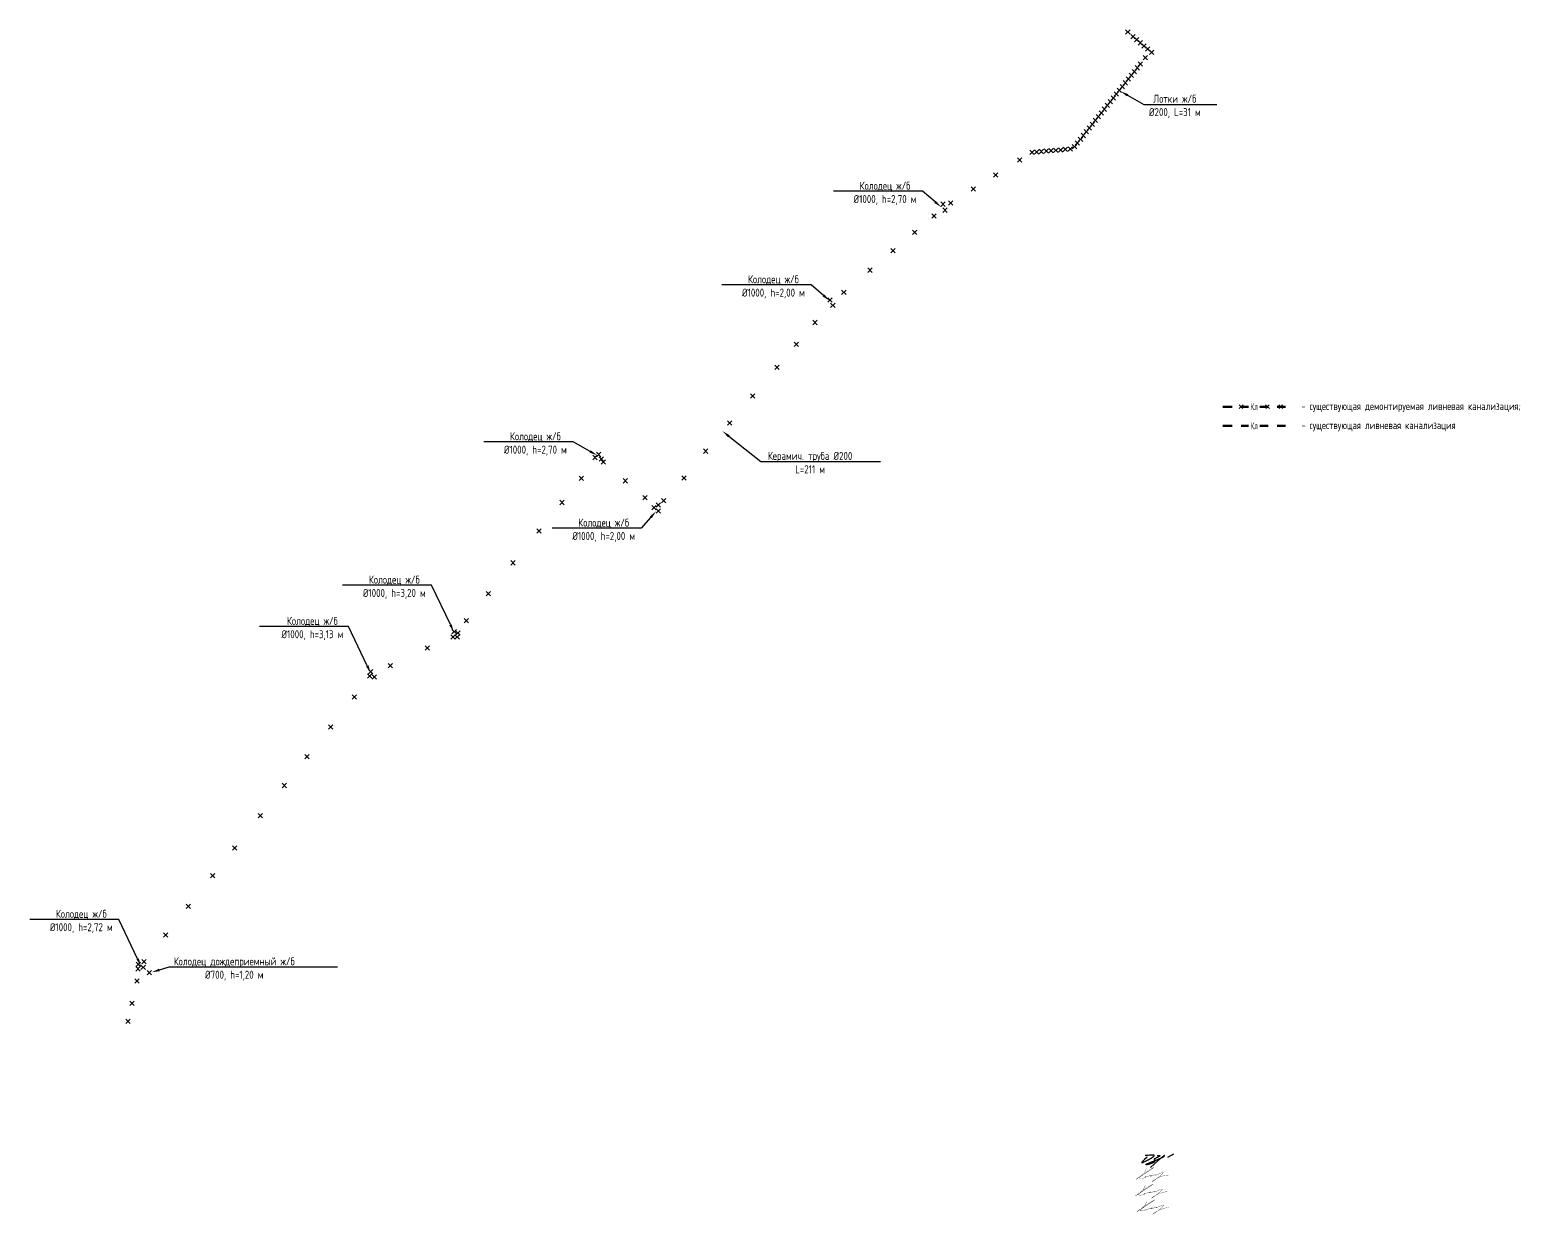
# Model space of a CAD drawing. Header units: millimetres. Extents: x 42571988 to 44740435, y 22138004 to 23263817.
# Drawn here: x 42629889 to 42862688, y 22671020 to 22855985 of the extents above; entities that cross this region are included whole.
import ezdxf
from ezdxf import colors
from ezdxf.entities.mleader import LeaderData, LeaderLine
from ezdxf.math import Vec2, Vec3

# ---------------------------------------------------------------- set-up
doc = ezdxf.new("R2010")
doc.units = ezdxf.units.MM
doc.linetypes.add('Штриховая', pattern=[2822.222232818605, 1411.1111164093, -1411.111116409305])
for name, color, linetype, lineweight in [('Text blocks_Ном._пера__28', 7, 'Continuous', 13), ('ВК_Текст', 7, 'Continuous', 25), ('подпись', 7, 'Continuous', 25), ('Труба К2', 7, 'Continuous', 60)]:
    doc.layers.add(name, color=color, linetype=linetype, lineweight=lineweight)
doc.layers.add('Выноски', color=7, linetype='Continuous')
doc.styles.add('GOST 2.304', font='GOST_0.TTF')
doc.styles.add('GOST_100', font='cs_gost2304.shx', dxfattribs={"width": 0.7, "height": 300})

# ---------------------------------------------------------------- blocks, each defined once
blk = doc.blocks.new('Косов')
at = {"layer": 'подпись', "color": 5, "lineweight": 30, "const_width": 0.07513148009015776}
blk.add_lwpolyline([(0, 0), (-0.07328898886044044, -0.1937150149605031), (-0.1397563794203052, -0.3641328199355485), (-0.2004995418305953, -0.5143439100787646), (-0.2566158462445856, -0.6474387805438937), (-0.3092026628130498, -0.7665079264847918), (-0.3593573616903996, -0.8746418430550875), (-0.4081773130269539, -0.9749310254086367), (-0.4567598869757603, -1.070465968698954), (-0.506434094245833, -1.16395799083557), (-0.5594555077707355, -1.256601700749684), (-0.6183113410436363, -1.349212530128284), (-0.6854888075556573, -1.442605910658244), (-0.7634751207976933, -1.537597274026666), (-0.8547574942615483, -1.63500205192031), (-0.961823141439254, -1.735635676026163), (-1.087159275821705, -1.840313578031214), (-1.232196190668674, -1.949572188416596), (-1.394136498312946, -2.06283193284105), (-1.569125890850955, -2.179234235757235), (-1.753310060384592, -2.297920521618266), (-1.942834699013019, -2.418032214876803), (-2.133845498833807, -2.538710739985959), (-2.322488151948392, -2.659097521398508), (-2.504908350455707, -2.778333983567336), (-2.674847880744665, -2.893545159917949), (-2.816432906361342, -2.993790519765867), (-2.91138568514566, -3.066113141399114), (-2.941428474932991, -3.097556103105944), (-2.888283533561207, -3.075162483174381), (-2.733673118867273, -2.98597535989245), (-2.459319488689516, -2.817037811548403), (-2.046944900863537, -2.555392916430264), (-1.490260853404379, -2.19603471256903), (-0.8309358050285027, -1.765761076967124), (-0.1226274546318109, -1.29932084636971), (0.5810064988913837, -0.8314628575220695), (1.226308356647905, -0.3969359471695952), (1.75962041974276, -0.03048895205745339), (2.127284989280724, 0.2331292910689626), (2.275644366369534, 0.3591699454646005), (2.169348876885579, 0.3239603392578374), (1.846280945803073, 0.14813246007202), (1.362631022866253, -0.1366055395955073), (0.7745895578216277, -0.4985455072475133), (0.1383470004134324, -0.9059792903869948), (-0.4899061996122782, -1.327198736516607), (-1.053979592510814, -1.730495693139119), (-1.497682728534755, -2.084162007757413), (-1.778595489148529, -2.363301329384626), (-1.909379080644158, -2.570264513074903), (-1.916465040521189, -2.714214215392758), (-1.826284906282808, -2.804313092902703), (-1.665270215426744, -2.849723802169251), (-1.459852505455046, -2.859608999757029), (-1.236463313868398, -2.843131342230322), (-1.021534178167485, -2.80945348615387), (-0.8365743664082856, -2.76655938966951), (-0.683404068875916, -2.71771821722939), (-0.5589212064107869, -2.665020434862754), (-0.4600236998535365, -2.610556508599416), (-0.3836094700441208, -2.556416904468506), (-0.3265764378231779, -2.504692088499723), (-0.2858225240324828, -2.457472526722427), (-0.2582456495113092, -2.416848685166201), (-0.2409497057733461, -2.384538506196805), (-0.2318624670194822, -2.360769837525936), (-0.2291176781220656, -2.345398003201581), (-0.2308490839552633, -2.338278327271723), (-0.2351904293911957, -2.339266133784463), (-0.2402754593051668, -2.348216746787671), (-0.2442379185692971, -2.364985490329559), (-0.2452115520557072, -2.389427688457886), (-0.2418676145284735, -2.420898252668849), (-0.2350274003013055, -2.456750444249906), (-0.2260497135798687, -2.493837111936728), (-0.2162933585684641, -2.529011104464871), (-0.2071171394713929, -2.559125270569893), (-0.1998798604931835, -2.581032458987465), (-0.1959403258383645, -2.59158551845303), (-0.1966573397105549, -2.587637297702145), (-0.2029241089587686, -2.567317067644581), (-0.2137714510074602, -2.533859787885831), (-0.2277645859251152, -2.491776840205716), (-0.2434687337783998, -2.445579606383944), (-0.2594491146376185, -2.399779468200109), (-0.2742709485696651, -2.35888780743403), (-0.2864994556423426, -2.327416005865416), (-0.2946998559259555, -2.309875445273974), (-0.2969990816911832, -2.309120716355551), (-0.2897709140379447, -2.321379245470894), (-0.2689508462667618, -2.341221667896889), (-0.230474371680657, -2.363218618910537), (-0.170276983580834, -2.381940733788497), (-0.08429417527122496, -2.391958647807883), (0.03153855994764854, -2.387842996245467), (0.1812857287720817, -2.364164414378251), (0.3660650047072522, -2.317628573146862), (0.5752067284893201, -2.253481286147348), (0.7950944076617361, -2.179103402639726), (1.012111549766132, -2.101875771883556), (1.21264166234937, -2.029179243138856), (1.383068252950125, -1.968394665665528), (1.509774829115486, -1.926902888723248), (1.579144898385721, -1.912084761572032), (1.583010662750439, -1.928610911074429), (1.534999101974563, -1.970311074503684), (1.454185890268946, -2.028304766736028), (1.359646701844667, -2.093711502647466), (1.270457210912127, -2.157650797114229), (1.205693091681951, -2.211242165012209), (1.184430018363628, -2.24560512121775), (1.225743665168466, -2.251859180606857), (1.342211195730442, -2.224131152077007), (1.520415731369667, -2.168577020612133), (1.740441882831419, -2.094360065217074), (1.982374260862116, -2.010643564897123), (2.226297476203854, -1.926590798657458), (2.452296139603732, -1.851365045503144), (2.640454861804301, -1.794129584439474), (2.770858253551296, -1.764047694471515), (2.830399574328794, -1.767019887128185), (2.833206678580609, -1.795895604034172), (2.800216069490489, -1.840261519337673), (2.752364250240362, -1.889704307187117), (2.71058772401534, -1.933810641730702), (2.695822993998718, -1.962167197116855), (2.729006563373787, -1.964360647494004), (2.831074935323613, -1.929977667010348), (3.015668041441813, -1.852548153736848), (3.267239526957837, -1.74137490143471), (3.562946465513505, -1.609703927787791), (3.879945930748363, -1.470781250479604), (4.195394996301729, -1.337852887194117), (4.486450735814742, -1.224164855614958), (4.730270222926492, -1.142963173425983), (4.904010531278118, -1.107493858310818), (4.990464882817378, -1.127502892461166), (4.994971092719879, -1.198736116099781), (4.928503124469444, -1.313439333957149), (4.802034941550573, -1.463858350763871), (4.62654050744527, -1.642238971250549), (4.412993785638037, -1.840827000147783), (4.172368739612693, -2.051868242186174), (3.915639332853516, -2.267608502096323), (3.65274303159913, -2.481060775397168), (3.38947131310988, -2.688306820762477), (3.130579157403645, -2.886195587654242), (2.880821544496484, -3.071576025534455), (2.644953454405822, -3.241297083865334), (2.4277298671484, -3.392207712108757), (2.233905762739596, -3.521156859727057), (2.06823612119706, -3.624993476182112), (1.935649452800817, -3.700824862479521), (1.841768388879245, -3.746791725798175), (1.792389091022187, -3.761293124860572), (1.79330772082335, -3.742728118389095), (1.850320439871666, -3.68949576510613), (1.969223409760616, -3.599995123734175), (2.155812792080724, -3.472625252995613), (2.415884748423196, -3.305785211612829), (2.752626198529015, -3.100845159682081), (3.158787094745776, -2.871059662794551), (3.624508147569486, -2.632654387915295), (4.139930067496607, -2.401855002009484), (4.695193565022691, -2.194887172042286), (5.280439350646247, -2.02797656497853), (5.885808134861236, -1.917348847783387), (6.50144062816571, -1.879229687421912)], dxfattribs=at)
blk = doc.blocks.new('Драничников')
at = {"layer": 'подпись', "color": 5, "lineweight": 30}
for points in [[(1.856487378461338, 1.954604087917232), (0.9443946431343875, 1.144106291818275), (0.3477724536323876, 0.5765809232253787), (0.01854924306553585, 0.216034698386693), (-0.09134655545642545, 0.0264743335503681), (-0.02998650882352649, -0.02809345503533223), (0.1545578160740888, 0.01633804887757151), (0.4142148523466176, 0.1237755615372862), (0.700913033103916, 0.2582257991919619), (0.974858494128398, 0.389834351016475), (1.22936818189396, 0.513302297891812), (1.466036745546944, 0.6294695936257995), (1.686458834233576, 0.7391761920262638), (1.892229097100312, 0.8432620469010885), (2.084942183293379, 0.9425671120578727), (2.266192741959344, 1.037931341304443), (2.437575422244208, 1.130194688448626), (2.600457517376867, 1.220055009849432), (2.755296896913933, 1.307641772071349), (2.902324074494459, 1.392942344229994), (3.041769563757157, 1.475944095441037), (3.173863878341308, 1.556634394820094), (3.298837531886079, 1.635000611482894), (3.416921038029955, 1.711030114545053), (3.528344910412102, 1.784710273122357), (3.633220458700748, 1.85597556450233), (3.731182176680591, 1.924548898659907), (3.821745354165728, 1.990100293742103), (3.904425280969804, 2.052299767895875), (3.978737246906803, 2.110817339268351), (4.044196541790825, 2.165323026006149), (4.100318455435854, 2.21548684625634), (4.146618277655421, 2.260978818165938), (4.182906808328426, 2.30161237304759), (4.210176887591729, 2.337774594877317), (4.229716865646424, 2.36999598079683), (4.242815092694059, 2.398807027947953), (4.250759918935955, 2.424738233472397), (4.254839694573775, 2.448320094511985), (4.256342769808839, 2.470083108208257), (4.256557494842355, 2.490557771703209), (4.256446974604387, 2.510157746458503), (4.255673332939637, 2.52882935121562), (4.253573448419957, 2.546402069036333), (4.249484199618905, 2.562705382982074), (4.242742465109131, 2.577568776114504), (4.232685123463284, 2.590821731495225), (4.218649053254353, 2.602293732185672), (4.199971133054987, 2.611814261247559), (4.175789305009857, 2.619285429327306), (4.144445765551154, 2.624899857410867), (4.104083774682408, 2.628922794069183), (4.052846592407832, 2.631619487873138), (3.988877478731069, 2.633255187393559), (3.910319693655879, 2.634095141201385), (3.815316497186359, 2.634404597867331), (3.702011149326154, 2.634448805962506), (3.566908052837789, 2.634126718412176), (3.399956181517496, 2.631872105559751), (3.189465651920159, 2.625752442103021), (2.923746580600778, 2.613835202739949), (2.591109084114009, 2.59418786216844), (2.17986327901508, 2.564877895086454), (1.678319281858307, 2.523972776191727), (1.07478720919903, 2.469539980182219)], [(5.304213564505403, 2.566545171817666), (5.525989789249252, 2.566507279164739), (5.707012465710477, 2.566242030593799), (5.851999229185139, 2.565522070187114), (5.965667714969754, 2.56412004202673), (6.052735558360496, 2.561808590194858), (6.117920394653879, 2.558360358773427), (6.165939859146079, 2.553547991844653), (6.201511587133609, 2.547144133490519), (6.228727985138221, 2.53896879360957), (6.24918054458567, 2.529031445364922), (6.26383552812672, 2.517388927735908), (6.273659198412361, 2.504098079702317), (6.279617818093811, 2.489215740243424), (6.282677649822176, 2.472798748338732), (6.283804956248332, 2.454903942967746), (6.283966000023725, 2.435588163109799), (6.283261828222408, 2.414671418663431), (6.278332625613416, 2.391026403202318), (6.26495336138953, 2.363288981219), (6.238899004743075, 2.33009501720619), (6.195944524866036, 2.290080375656601), (6.13186489095142, 2.241880921062716), (6.042435072191438, 2.184132517917192), (5.923430037778417, 2.11547103071274), (5.772778322682825, 2.035290177001627), (5.597022724986346, 1.946015086574505), (5.40485960854835, 1.85082874228226), (5.204985337228436, 1.752914126975099), (5.006096274885749, 1.655454223503966), (4.81688878538057, 1.561632014718953), (4.646059232571361, 1.474630483471003), (4.50230398031897, 1.397632612610266), (4.392159511261866, 1.333022481553826), (4.313522783159442, 1.279988555983721), (4.262130872551779, 1.236920398147845), (4.233720855978277, 1.202207570294661), (4.224029809977878, 1.17423963467246), (4.228794811090438, 1.151406153529251), (4.243752935855241, 1.132096689113666), (4.2646412608118, 1.1147008036736), (4.287841037600515, 1.097772260953604), (4.312310218264088, 1.080521630683165), (4.337650929946108, 1.062323684088312), (4.363465299790619, 1.042553192394621), (4.389355454940983, 1.020584926828008), (4.414923522540903, 0.9957936586141045), (4.439771629734309, 0.9675541589788281), (4.463501903664564, 0.9352411991479244), (4.485609108958897, 0.8983937518434573), (4.50515856017671, 0.8572075957724223), (4.5211082093615, 0.81204271113819), (4.532416008555742, 0.7632590781441877), (4.538039909802592, 0.7112166769936721), (4.536937865144864, 0.6562754878900705), (4.528067826625829, 0.5987954910364692), (4.510387746288529, 0.5391366666364092), (4.482947150086829, 0.4776558371721649), (4.445161859621066, 0.4146971942416258), (4.396539270402286, 0.3506017717214718), (4.336586777941534, 0.2857106034887238), (4.264811777750197, 0.2203647234203459), (4.180721665339775, 0.1549051653927904), (4.083823836221086, 0.08967296328324892), (3.973625685905517, 0.02500915096851486), (3.850127214393183, -0.03873892223265329), (3.715298839638763, -0.1011986452323299), (3.571603584086688, -0.1619910915006813), (3.42150447018048, -0.220737334508101), (3.267464520363887, -0.2770584477246416), (3.111946757081114, -0.3305755046202989), (2.957414202775794, -0.3809095786655234), (2.806329879892132, -0.4276817433304245), (2.660825250159974, -0.470582541948886), (2.521705532455371, -0.509580397310117), (2.389444384940703, -0.5447132020672143), (2.264515465778231, -0.5760188488730478), (2.14739243312988, -0.6035352303804871), (2.038548945158595, -0.6273002392427998), (1.938458660025958, -0.6473517681127419), (1.847595235894914, -0.6637277096434104), (1.76627444487292, -0.6764975336984662), (1.694180514852519, -0.6858570189852458), (1.630839787671107, -0.6920335214214219), (1.575778605166306, -0.6952543969249518), (1.52852330917608, -0.6957470014137357), (1.488600241537824, -0.6937386908056169), (1.455535744089389, -0.6894568210186094), (1.428856158668509, -0.6831287479704429), (1.408122562044696, -0.6749565658105325), (1.393034970715689, -0.6650413216135007), (1.383328136109867, -0.6534588006851436), (1.378736809656857, -0.6402847883314848), (1.378995742785492, -0.6255950698584911), (1.383839686925171, -0.6094654305723566), (1.393003393504841, -0.5919716557787069), (1.406221613953676, -0.5731895307836226), (1.424056422623948, -0.5529169614379157), (1.45037918556261, -0.529840335771496), (1.489888591739145, -0.5023681623591187), (1.547283330123378, -0.4689089497754821), (1.62726208968536, -0.4278712065953414), (1.734523559394802, -0.377663441393338), (1.873766428221643, -0.3166941627443975), (2.049689385135366, -0.2433718792230479), (2.26488491914472, -0.1568061134842651), (2.513520719411076, -0.05891044450368099), (2.787658275134618, 0.04770053466285162), (3.079359075515981, 0.1604122309597074), (3.38068460975478, 0.2766100513307492), (3.683696367051084, 0.3936794027205792), (3.980455836605529, 0.5090056920730603), (4.263024507617843, 0.6199743263326241), (4.5251090419722, 0.724501209585128), (4.766996792286704, 0.8226242344834986), (4.99062028386345, 0.914911790822714), (5.197912042004873, 1.00193226839724), (5.390804592012614, 1.084254057001999), (5.571230459189451, 1.16244554643157), (5.741122168837023, 1.237075126480875), (5.902412246257427, 1.308711186944436), (6.05675217957662, 1.377865278637728), (6.204669308215216, 1.444821596457928), (6.346409934417807, 1.509807496323162), (6.482220360428528, 1.573050334151048), (6.61234688849197, 1.634777465859713), (6.737035820852157, 1.695216247367), (6.856533459753791, 1.754594034590809), (6.971086107441351, 1.813138183448928), (7.08082638820008, 1.870975002784689), (7.185432214479761, 1.927826613142884), (7.284467820770828, 1.983314087993733), (7.377497441564174, 2.037058500807404), (7.464085311350459, 2.088680925054064), (7.543795664620461, 2.13780243420382), (7.616192735864956, 2.184044101726897), (7.68084075957438, 2.227027001093518), (7.737357651497859, 2.266441675637566), (7.785576052418378, 2.302256548148193), (7.825382284376474, 2.334509511278725), (7.856662669413595, 2.363238457681689), (7.879303529570734, 2.388481280010183), (7.893191186888771, 2.410275870917417), (7.898211963409153, 2.42866012305609), (7.894252181172305, 2.443671929079471), (7.881291314991586, 2.455199189888845), (7.85968145076788, 2.462529839380466), (7.829867827173189, 2.464801819698891), (7.792295682880308, 2.461153072988736), (7.747410256561921, 2.450721541394671), (7.695656786890481, 2.432645167061423), (7.637480512538446, 2.406061892133607), (7.573326672178382, 2.370109658755837), (7.496093551097147, 2.317453080854989), (7.368491621038743, 2.214863459486196), (7.145684400361802, 2.022638767487081), (6.782835407424159, 1.701076977695152), (6.235108160584218, 1.210476062947862), (5.457666178200952, 0.5111339960826058), (4.405672978632197, -0.4366512500631075), (3.034292080235446, -1.672581702652224)], [(8.980710327489533, 1.965112983677784), (11.17302765845113, 3.080672687485674)]]:
    blk.add_lwpolyline(points, dxfattribs=at)

msp = doc.modelspace()

# ---------------------------------------------------------------- linework, layer by layer
for p, q in [((42801054.87343566, 22855984.96604862), (42801740.07145297, 22855299.76803131)), ((42801054.87343566, 22855299.76803132), (42801740.07145297, 22855984.96604862)), ((42801869.21944492, 22855249.07703639, 4734), (42802554.41746222, 22854563.87901908, 4734)), ((42801869.21944492, 22854563.87901909, 4734), (42802554.41746222, 22855249.07703639, 4734)), ((42802450.36871277, 22854771.07127594, 4734), (42803135.56673007, 22854085.87325863, 4734)), ((42802450.36871277, 22854085.87325864, 4734), (42803135.56673007, 22854771.07127594, 4734)), ((42803022.77202889, 22854290.21499671, 4747), (42803707.97004619, 22853605.0169794, 4747)), ((42803022.77202889, 22853605.0169794, 4747), (42803707.97004619, 22854290.21499671, 4747)), ((42803599.23715894, 22853806.54669247, 4747), (42804284.43517625, 22853121.34867515, 4747)), ((42803599.23715894, 22853121.34867516, 4747), (42804284.43517625, 22853806.54669247, 4747)), ((42803786.48999578, 22851976.0383928, 4789), (42804471.68801308, 22851290.84037548, 4789)), ((42803786.48999578, 22851290.84037549, 4789), (42804471.68801308, 22851976.0383928, 4789)), ((42804178.51431401, 22853321.00370488, 4771), (42804863.71233132, 22852635.80568756, 4771)), ((42804178.51431401, 22852635.80568757, 4771), (42804863.71233132, 22853321.00370488, 4771)), ((42804760.70218428, 22852820.07571032, 4771), (42805445.90020159, 22852134.877693, 4771)), ((42804760.70218428, 22852134.87769301, 4771), (42805445.90020159, 22852820.07571032, 4771)), ((42802069.85200772, 22849803.77929026, 4754), (42802755.05002503, 22849118.58127294, 4754)), ((42802069.85200772, 22849118.58127295, 4754), (42802755.05002503, 22849803.77929026, 4754)), ((42802534.77347846, 22850387.43070648, 4784), (42803219.97149576, 22849702.23268917, 4784)), ((42802534.77347846, 22849702.23268918, 4784), (42803219.97149576, 22850387.43070648, 4784)), ((42803004.6941048, 22850977.3310672, 4789), (42803689.8921221, 22850292.13304989, 4789)), ((42803004.6941048, 22850292.1330499, 4789), (42803689.8921221, 22850977.3310672, 4789)), ((42800205.16696917, 22847460.42510306, 4730), (42800890.36498648, 22846775.22708575, 4730)), ((42800205.16696917, 22846775.22708575, 4730), (42800890.36498648, 22847460.42510306, 4730)), ((42800670.0884399, 22848044.07651928, 4760), (42801355.28645721, 22847358.87850197, 4760)), ((42800670.0884399, 22847358.87850198, 4760), (42801355.28645721, 22848044.07651928, 4760)), ((42801140.00906625, 22848633.97688001, 4765), (42801825.20708355, 22847948.77886269, 4765)), ((42801140.00906625, 22847948.7788627, 4765), (42801825.20708355, 22848633.97688001, 4765)), ((42801604.93053699, 22849218.87808513, 4754), (42802290.12855429, 22848533.68006782, 4754)), ((42801604.93053699, 22848533.68006783, 4754), (42802290.12855429, 22849218.87808513, 4754)), ((42798333.52997986, 22845111.21253038, 4735), (42799018.72799717, 22844426.01451307, 4735)), ((42798333.52997986, 22844426.01451308, 4735), (42799018.72799717, 22845111.21253038, 4735)), ((42798798.45145059, 22845694.86394661, 4765), (42799483.6494679, 22845009.66592929, 4765)), ((42798798.45145059, 22845009.6659293, 4765), (42799483.6494679, 22845694.86394661, 4765)), ((42799268.37207694, 22846284.76430733, 4770), (42799953.57009424, 22845599.56629001, 4770)), ((42799268.37207694, 22845599.56629002, 4770), (42799953.57009424, 22846284.76430733, 4770)), ((42799740.24549843, 22846875.52389793, 4730), (42800425.44351574, 22846190.32588062, 4730)), ((42799740.24549843, 22846190.32588063, 4730), (42800425.44351574, 22846875.52389793, 4730)), ((42796463.45522664, 22842757.28721205, 4734), (42797148.65324395, 22842072.08919473, 4734)), ((42796463.45522664, 22842072.08919474, 4734), (42797148.65324395, 22842757.28721205, 4734)), ((42796928.37669738, 22843340.93862827, 4764), (42797613.57471468, 22842655.74061096, 4764)), ((42796928.37669738, 22842655.74061096, 4764), (42797613.57471468, 22843340.93862827, 4764)), ((42797398.29732372, 22843930.83898899, 4769), (42798083.49534103, 22843245.64097168, 4769)), ((42797398.29732372, 22843245.64097169, 4769), (42798083.49534103, 22843930.83898899, 4769)), ((42797868.60850912, 22844526.31132526, 4735), (42798553.80652643, 22843841.11330794, 4735)), ((42797868.60850912, 22843841.11330795, 4735), (42798553.80652643, 22844526.31132526, 4735)), ((42794591.0631565, 22840411.22514888, 4717), (42795276.26117381, 22839726.02713156, 4717)), ((42794591.0631565, 22839726.02713157, 4717), (42795276.26117381, 22840411.22514888, 4717)), ((42795055.98462723, 22840994.8765651, 4747), (42795741.18264454, 22840309.67854778, 4747)), ((42795055.98462723, 22840309.67854779, 4747), (42795741.18264454, 22840994.8765651, 4747)), ((42795525.90525357, 22841584.77692582, 4752), (42796211.10327088, 22840899.57890851, 4752)), ((42795525.90525357, 22840899.57890851, 4752), (42796211.10327088, 22841584.77692582, 4752)), ((42795998.53375591, 22842172.38600692, 4734), (42796683.73177321, 22841487.18798961, 4734)), ((42795998.53375591, 22841487.18798961, 4734), (42796683.73177321, 22842172.38600692, 4734)), ((42791308.46831519, 22837641.0552539, 4723), (42791993.6663325, 22836955.85723658, 4723)), ((42791308.46831519, 22836955.85723659, 4723), (42791993.6663325, 22837641.0552539, 4723)), ((42792059.27899678, 22837702.91980444, 4761), (42792744.47701409, 22837017.72178712, 4761)), ((42792059.27899678, 22837017.72178713, 4761), (42792744.47701409, 22837702.91980444, 4761)), ((42792726.88786266, 22838058.00180104, 4712), (42793412.08587997, 22837372.80378373, 4712)), ((42792726.88786266, 22837372.80378374, 4712), (42793412.08587997, 22838058.00180104, 4712)), ((42793191.80933339, 22838641.65321727, 4742), (42793877.0073507, 22837956.45519995, 4742)), ((42793191.80933339, 22837956.45519996, 4742), (42793877.0073507, 22838641.65321727, 4742)), ((42793661.72995973, 22839231.55357799, 4747), (42794346.92797704, 22838546.35556068, 4747)), ((42793661.72995973, 22838546.35556068, 4747), (42794346.92797704, 22839231.55357799, 4747)), ((42794126.14168576, 22839826.32394375, 4717), (42794811.33970307, 22839141.12592643, 4717)), ((42794126.14168576, 22839141.12592644, 4717), (42794811.33970307, 22839826.32394375, 4717)), ((42784149.14681365, 22836004.52182947, -20000), (42784834.34483095, 22835319.32381216, -20000)), ((42784149.14681365, 22835319.32381217, -20000), (42784834.34483095, 22836004.52182947, -20000)), ((42786069.04103068, 22837205.29542602, -20000), (42786754.23904799, 22836520.09740871, -20000)), ((42786069.04103068, 22836520.09740872, -20000), (42786754.23904799, 22837205.29542602, -20000)), ((42786817.66435083, 22837266.11858396, 4728), (42787502.86236814, 22836580.92056665, 4728)), ((42786817.66435083, 22836580.92056666, 4728), (42787502.86236814, 22837266.11858396, 4728)), ((42787568.24818275, 22837327.80657776), (42788253.44620006, 22836642.60856045)), ((42787568.24818275, 22836642.60856045), (42788253.44620006, 22837327.80657776)), ((42788313.66166395, 22837389.84768505, 4738), (42788998.85968126, 22836704.64966774, 4738)), ((42788313.66166395, 22836704.64966775, 4738), (42788998.85968126, 22837389.84768505, 4738)), ((42789064.47234552, 22837455.4616023, 4734), (42789749.67036283, 22836770.26358498, 4734)), ((42789064.47234552, 22836770.26358499, 4734), (42789749.67036283, 22837455.4616023, 4734)), ((42789812.47100208, 22837517.32615282, 4751), (42790497.66901939, 22836832.12813551, 4751)), ((42789812.47100208, 22836832.12813551, 4751), (42790497.66901939, 22837517.32615282, 4751)), ((42790563.28168366, 22837579.19070335, 4723), (42791248.47970097, 22836893.99268604, 4723)), ((42790563.28168366, 22836893.99268605, 4723), (42791248.47970097, 22837579.19070335, 4723)), ((42780407.94486619, 22833664.63430963, -20000), (42781093.14288349, 22832979.43629232, -20000)), ((42780407.94486619, 22832979.43629233, -20000), (42781093.14288349, 22833664.63430963, -20000)), ((42776904.75352252, 22831473.60751667, -20000), (42777589.95153983, 22830788.40949936, -20000)), ((42776904.75352252, 22830788.40949937, -20000), (42777589.95153983, 22831473.60751667, -20000)), ((42772172.3862372, 22829100.93494401, 5172), (42772857.58425451, 22828415.7369267, 5172)), ((42772172.3862372, 22828415.73692671, 5172), (42772857.58425451, 22829100.93494401, 5172)), ((42773371.94919251, 22829264.05965533, -20000), (42774057.14720982, 22828578.86163802, -20000)), ((42773371.94919251, 22828578.86163803, -20000), (42774057.14720982, 22829264.05965533, -20000)), ((42770770.16511931, 22827271.90878591, -20000), (42771455.36313662, 22826586.7107686, -20000)), ((42770770.16511931, 22826586.7107686, -20000), (42771455.36313662, 22827271.90878591, -20000)), ((42772487.91698101, 22828162.39798876, 5172), (42773173.11499832, 22827477.19997144, 5172)), ((42772487.91698101, 22827477.19997145, 5172), (42773173.11499832, 22828162.39798876, 5172)), ((42767751.00197979, 22824706.19851616, -20000), (42768436.1999971, 22824021.00049885, -20000)), ((42767751.00197979, 22824021.00049885, -20000), (42768436.1999971, 22824706.19851616, -20000)), ((42764379.9730118, 22821841.46970122, -20000), (42765065.17102911, 22821156.27168391, -20000)), ((42764379.9730118, 22821156.27168392, -20000), (42765065.17102911, 22821841.46970122, -20000)), ((42760793.46489049, 22818793.62488656, -20000), (42761478.66290779, 22818108.42686925, -20000)), ((42760793.46489049, 22818108.42686926, -20000), (42761478.66290779, 22818793.62488656, -20000)), ((42756700.89753056, 22815315.72666784, -20000), (42757386.09554787, 22814630.52865052, -20000)), ((42756700.89753056, 22814630.52865053, -20000), (42757386.09554787, 22815315.72666784, -20000)), ((42754557.45411104, 22814149.70480185, 6189), (42755242.65212835, 22813464.50678453, 6189)), ((42754557.45411104, 22813464.50678454, 6189), (42755242.65212835, 22814149.70480185, 6189)), ((42754983.48034898, 22813319.45195168, -20000), (42755668.67836629, 22812634.25393436, -20000)), ((42754983.48034898, 22812634.25393437, -20000), (42755668.67836629, 22813319.45195168, -20000)), ((42752197.95812044, 22810619.06598416, -20000), (42752883.15613774, 22809933.86796685, -20000)), ((42752197.95812044, 22809933.86796686, -20000), (42752883.15613774, 22810619.06598416, -20000)), ((42749283.05552717, 22807190.64680499, -20000), (42749968.25354448, 22806505.44878768, -20000)), ((42749283.05552717, 22806505.44878769, -20000), (42749968.25354448, 22807190.64680499, -20000)), ((42746237.11549363, 22803608.10540079, -20000), (42746922.31351094, 22802922.90738347, -20000)), ((42746237.11549363, 22802922.90738348, -20000), (42746922.31351094, 22803608.10540079, -20000)), ((42742446.90594573, 22799150.17698248, -20000), (42743132.10396303, 22798464.97896516, -20000)), ((42742446.90594573, 22798464.97896517, -20000), (42743132.10396303, 22799150.17698248, -20000)), ((42825005.5752902, 22797397.18616622, 72631.98761524403), (42825620.94545673, 22796863.16688393, -72639.16110282576)), ((42825046.25073233, 22796822.4914418, 72631.98761524403), (42825580.27001461, 22797437.86160834, -72639.16110282576)), ((42738847.47033215, 22794916.63102444, -20000), (42739532.66834945, 22794231.43300712, -20000)), ((42738847.47033215, 22794231.43300713, -20000), (42739532.66834945, 22794916.63102444, -20000)), ((42717823.01855924, 22789531.76925751, -20000), (42718508.21657655, 22788846.5712402, -20000)), ((42717823.01855924, 22788846.57124021, -20000), (42718508.21657655, 22789531.76925751, -20000)), ((42718393.95894141, 22790001.59189884, -20000), (42719079.15695871, 22789316.39388152, -20000)), ((42718393.95894141, 22789316.39388153, -20000), (42719079.15695871, 22790001.59189884, -20000)), ((42718798.73845612, 22789292.8985661, -20000), (42719483.93647343, 22788607.70054878, -20000)), ((42718798.73845612, 22788607.70054879, -20000), (42719483.93647343, 22789292.8985661, -20000)), ((42719133.00670592, 22788815.18276998, -20000), (42719818.20472323, 22788129.98475266, -20000)), ((42719133.00670592, 22788129.98475267, -20000), (42719818.20472323, 22788815.18276998, -20000)), ((42735111.71864828, 22790522.75427836, -20000), (42735796.91666558, 22789837.55626105, -20000)), ((42735111.71864828, 22789837.55626106, -20000), (42735796.91666558, 22790522.75427836, -20000)), ((42715699.62302015, 22786264.02357611, -20000), (42716384.82103746, 22785578.8255588, -20000)), ((42715699.62302015, 22785578.82555881, -20000), (42716384.82103746, 22786264.02357611, -20000)), ((42722557.69202682, 22785893.50830492, -20000), (42723242.89004412, 22785208.31028761, -20000)), ((42722557.69202682, 22785208.31028762, -20000), (42723242.89004412, 22785893.50830492, -20000)), ((42731728.93864304, 22786348.3106558, -20000), (42732414.13666034, 22785663.11263849, -20000)), ((42731728.93864304, 22785663.1126385, -20000), (42732414.13666034, 22786348.3106558, -20000)), ((42712661.65752462, 22782507.96875785, -20000), (42713346.85554193, 22781822.77074054, -20000)), ((42712661.65752462, 22781822.77074055, -20000), (42713346.85554193, 22782507.96875785, -20000)), ((42725632.86727367, 22783270.00858088, -20000), (42726318.06529097, 22782584.81056357, -20000)), ((42725632.86727367, 22782584.81056358, -20000), (42726318.06529097, 22783270.00858088, -20000)), ((42727739.31697885, 22782096.00515746, 6816), (42728424.51499616, 22781410.80714015, 6816)), ((42727739.31697885, 22781410.80714016, 6816), (42728424.51499616, 22782096.00515746, 6816)), ((42728555.83938118, 22782811.92981802, -20000), (42729241.03739849, 22782126.73180071, -20000)), ((42728555.83938118, 22782126.73180072, -20000), (42729241.03739849, 22782811.92981802, -20000)), ((42727059.35299493, 22781713.13136293, 6816), (42727744.55101224, 22781027.93334562, 6816)), ((42727059.35299493, 22781027.93334563, 6816), (42727744.55101224, 22781713.13136293, 6816)), ((42727716.82459757, 22781159.80633296, 6816), (42728402.02261488, 22780474.60831565, 6816)), ((42727716.82459757, 22780474.60831565, 6816), (42728402.02261488, 22781159.80633296, 6816)), ((42709075.81750014, 22778074.53733103, -20000), (42709761.01551744, 22777389.33931372, -20000)), ((42709075.81750014, 22777389.33931373, -20000), (42709761.01551744, 22778074.53733103, -20000)), ((42705041.76545545, 22773086.94920936, -20000), (42705726.96347275, 22772401.75119205, -20000)), ((42705041.76545545, 22772401.75119206, -20000), (42705726.96347275, 22773086.94920936, -20000)), ((42701153.26755968, 22768279.3201304, -20000), (42701838.46557699, 22767594.12211309, -20000)), ((42701153.26755968, 22767594.1221131, -20000), (42701838.46557699, 22768279.3201304, -20000)), ((42697743.54713757, 22764063.63801049, -20000), (42698428.74515487, 22763378.43999317, -20000)), ((42697743.54713757, 22763378.43999318, -20000), (42698428.74515487, 22764063.63801049, -20000)), ((42695650.36527005, 22761497.96876955, 6205), (42696335.56328736, 22760812.77075223, 6205)), ((42695650.36527005, 22760812.77075224, 6205), (42696335.56328736, 22761497.96876955, 6205)), ((42695828.11839952, 22762355.52466398, 6205), (42696513.31641682, 22761670.32664667, 6205)), ((42695828.11839952, 22761670.32664668, 6205), (42696513.31641682, 22762355.52466398, 6205)), ((42696303.35276549, 22761500.1921611, 6205), (42696988.55078279, 22760814.99414379, 6205)), ((42696303.35276549, 22760814.9941438, 6205), (42696988.55078279, 22761500.1921611, 6205)), ((42696405.20745087, 22762133.51739345, 6205), (42697090.40546818, 22761448.31937613, 6205)), ((42696405.20745087, 22761448.31937614, 6205), (42697090.40546818, 22762133.51739345, 6205)), ((42691659.14093923, 22759798.81802101, -20000), (42692344.33895653, 22759113.62000369, -20000)), ((42691659.14093923, 22759113.6200037, -20000), (42692344.33895653, 22759798.81802101, -20000)), ((42685861.67645275, 22757006.55800234, -20000), (42686546.87447006, 22756321.35998503, -20000)), ((42685861.67645275, 22756321.35998503, -20000), (42686546.87447006, 22757006.55800234, -20000)), ((42682613.46104902, 22755393.27852934, 6072), (42683298.65906633, 22754708.08051203, 6072)), ((42682613.46104902, 22754708.08051204, 6072), (42683298.65906633, 22755393.27852934, 6072)), ((42682780.02482423, 22756074.23141895, 6072), (42683465.22284154, 22755389.03340164, 6072)), ((42682780.02482423, 22755389.03340165, 6072), (42683465.22284154, 22756074.23141895, 6072)), ((42683358.90962432, 22755261.39648946, 6072), (42684044.10764162, 22754576.19847215, 6072)), ((42683358.90962432, 22754576.19847216, 6072), (42684044.10764162, 22755261.39648946, 6072)), ((42680249.76507445, 22752127.36624712, -20000), (42680934.96309176, 22751442.16822981, -20000)), ((42680249.76507445, 22751442.16822981, -20000), (42680934.96309176, 22752127.36624712, -20000)), ((42676538.10271278, 22747447.92737854, -20000), (42677223.30073009, 22746762.72936122, -20000)), ((42676538.10271278, 22746762.72936123, -20000), (42677223.30073009, 22747447.92737854, -20000)), ((42672865.13905064, 22742817.27748403, -20000), (42673550.33706795, 22742132.07946672, -20000)), ((42672865.13905064, 22742132.07946672, -20000), (42673550.33706795, 22742817.27748403, -20000)), ((42669293.68273788, 22738314.60190127, -20000), (42669978.88075519, 22737629.40388396, -20000)), ((42669293.68273788, 22737629.40388397, -20000), (42669978.88075519, 22738314.60190127, -20000)), ((42665563.86296346, 22733612.27126757, -20000), (42666249.06098077, 22732927.07325026, -20000)), ((42665563.86296346, 22732927.07325027, -20000), (42666249.06098077, 22733612.27126757, -20000)), ((42661556.48876033, 22728560.01683822, -20000), (42662241.68677764, 22727874.8188209, -20000)), ((42661556.48876033, 22727874.81882091, -20000), (42662241.68677764, 22728560.01683822, -20000)), ((42658104.64689368, 22724208.14389692, -20000), (42658789.84491099, 22723522.9458796, -20000)), ((42658104.64689368, 22723522.94587961, -20000), (42658789.84491099, 22724208.14389692, -20000)), ((42654311.46102054, 22719425.92512783, -20000), (42654996.65903785, 22718740.72711051, -20000)), ((42654311.46102054, 22718740.72711052, -20000), (42654996.65903785, 22719425.92512783, -20000)), ((42650758.04220559, 22714945.99012869, -20000), (42651443.2402229, 22714260.79211138, -20000)), ((42650758.04220559, 22714260.79211139, -20000), (42651443.2402229, 22714945.99012869, -20000)), ((42646453.25723195, 22709683.45464546, -20000), (42647138.45524926, 22708998.25662814, -20000)), ((42646453.25723195, 22708998.25662815, -20000), (42647138.45524926, 22709683.45464546, -20000)), ((42646478.55135947, 22710391.10213024, -20000), (42647163.74937677, 22709705.90411293, -20000)), ((42646478.55135947, 22709705.90411294, -20000), (42647163.74937677, 22710391.10213024, -20000)), ((42647254.44106461, 22709926.49245234, -20000), (42647939.63908192, 22709241.29443502, -20000)), ((42647254.44106461, 22709241.29443503, -20000), (42647939.63908192, 22709926.49245234, -20000)), ((42647404.62438954, 22710815.9401907, -20000), (42648089.82240684, 22710130.74217338, -20000)), ((42647404.62438954, 22710130.74217339, -20000), (42648089.82240684, 22710815.9401907, -20000)), ((42646310.75127388, 22707798.0187762, -20000), (42646995.94929118, 22707112.82075889, -20000)), ((42646310.75127388, 22707112.82075889, -20000), (42646995.94929118, 22707798.0187762, -20000)), ((42648236.32797925, 22709065.67385716, -20000), (42648921.52599656, 22708380.47583985, -20000)), ((42648236.32797925, 22708380.47583986, -20000), (42648921.52599656, 22709065.67385716, -20000)), ((42645513.72994412, 22704304.43299972, -20000), (42646198.92796142, 22703619.23498241, -20000)), ((42645513.72994412, 22703619.23498242, -20000), (42646198.92796142, 22704304.43299972, -20000)), ((42644871.33204593, 22701496.18191085, -20000), (42645556.53006323, 22700810.98389353, -20000)), ((42644871.33204593, 22700810.98389354, -20000), (42645556.53006323, 22701496.18191085, -20000))]:
    msp.add_line(p, q)
at = {"layer": 'Труба К2', "linetype": 'Штриховая'}
for p, q in [((42816263.58817688, 22797130.21146137), (42826025.10341562, 22797130.21146137)), ((42816263.58817688, 22794135.32964233), (42826025.10341562, 22794135.32964233))]:
    msp.add_line(p, q, dxfattribs=at)

# ---------------------------------------------------------------- block references
at = {"color": 1, "xscale": 532.4000000000002, "yscale": 532.4000000000002, "zscale": 532.4000000000002}
for p in [(42804268.02343786, 22678134.0396433), (42804125.3566362, 22675520.74348259), (42804363.13463897, 22673049.5734815)]:
    msp.add_blockref('Косов', p, dxfattribs=at)
at = {"layer": 'подпись', "color": 1, "ltscale": 100, "xscale": 448.0000000000001, "yscale": 448.0000000000001, "zscale": 448.0000000000001}
msp.add_blockref('Драничников', (42803603.84507376, 22679060.35457286), dxfattribs=at)

# ---------------------------------------------------------------- texts
at = {"layer": 'Text blocks_Ном._пера__28', "style": 'GOST 2.304'}
for s, p in [('- существующая демонтируемая ливневая канализация;', (42828516.02556157, 22796612.66715407)), ('- существующая ливневая канализация', (42828516.02556157, 22793617.78533503))]:
    msp.add_text(s, height=1200, dxfattribs=at).set_placement(p)

# ---------------------------------------------------------------- leaders
at = {"layer": 'Выноски', "color": 0, "lineweight": -2}
ml = msp.add_multileader_mtext('Standard', dxfattribs=at)
ml.set_content('{\\C0;Лотки ж/б\\P%%C200, L=31 м}', color=5, style='GOST 2.304')
ml.set_leader_properties(lineweight=-3)
ml.build(insert=Vec2(0, 0))
ml.multileader.update_dxf_attribs({"text_left_attachment_type": 6, "text_right_attachment_type": 6, "dogleg_length": 1, "arrow_head_size": 1250, "scale": 500})
ctx = ml.context
ctx.base_point, ctx.scale, ctx.char_height, ctx.arrow_head_size, ctx.landing_gap_size, ctx.plane_origin = Vec3(42803992.45145002, 22844341.98096988), 500, 1250, 1250, 900, Vec3(42794459.75560187, 22834811.49666231)
ctx.left_attachment, ctx.right_attachment, ctx.text_align_type = 6, 6, 1
notes = []
notes.append((ctx, [(0, (1, 1, 0), (42803892.60368435, 22844341.98096988), (1, 0), 99.84776566922665, [(1, [(42800273.35958362, 22846371.01881301)], 0, [])])]))
ctx.mtext.insert, ctx.mtext.alignment, ctx.mtext.flow_direction = Vec3(42808743.34430716, 22845841.98096988), 2, 5
ml = msp.add_multileader_mtext('Standard', dxfattribs=at)
ml.set_content('{\\C0;Колодец ж/б\\P%%C1000, h=2,70 м}', color=5, style='GOST 2.304')
ml.set_leader_properties(lineweight=-3)
ml.build(insert=Vec2(0, 0))
ml.multileader.update_dxf_attribs({"text_left_attachment_type": 6, "text_right_attachment_type": 6, "dogleg_length": 1, "arrow_head_size": 1250, "scale": 500})
ctx = ml.context
ctx.base_point, ctx.scale, ctx.char_height, ctx.arrow_head_size, ctx.landing_gap_size, ctx.plane_origin = Vec3(42757696.99061364, 22830760.99077721, -20000), 500, 1250, 1250, 900, Vec3(42748164.29476549, 22821230.50646965, -20000)
ctx.left_attachment, ctx.right_attachment, ctx.text_align_type = 6, 6, 1
notes.append((ctx, [(1, (1, 1, 0), (42769352.19552217, 22830760.99077721, -20000), (-1, 0), 99.84776566922665, [(1, [(42772239.16931674, 22828302.03498698, -20000)], 0, [])])]))
ctx.mtext.insert, ctx.mtext.alignment, ctx.mtext.flow_direction = Vec3(42763474.66918506, 22832260.99077721, -20000), 2, 5
ml = msp.add_multileader_mtext('Standard', dxfattribs=at)
ml.set_content('{\\C0;Колодец ж/б\\P%%C1000, h=2,00 м}', color=5, style='GOST 2.304')
ml.set_leader_properties(lineweight=-3)
ml.build(insert=Vec2(0, 0))
ml.multileader.update_dxf_attribs({"text_left_attachment_type": 6, "text_right_attachment_type": 6, "dogleg_length": 1, "arrow_head_size": 1250, "scale": 500})
ctx = ml.context
ctx.base_point, ctx.scale, ctx.char_height, ctx.arrow_head_size, ctx.landing_gap_size, ctx.plane_origin = Vec3(42740268.81980638, 22816150.20872304, -18983), 500, 1250, 1250, 900, Vec3(42730736.12395823, 22806619.72441548, -18983)
ctx.left_attachment, ctx.right_attachment, ctx.text_align_type = 6, 6, 1
notes.append((ctx, [(1, (1, 1, 0), (42751924.02471491, 22816150.20872304, -18983), (-1, 0), 99.84776566922665, [(1, [(42754810.99850948, 22813691.2529328, -18983)], 0, [])])]))
ctx.mtext.insert, ctx.mtext.alignment, ctx.mtext.flow_direction = Vec3(42746046.49837781, 22817650.20872304, -18983), 2, 5
ml = msp.add_multileader_mtext('Standard', dxfattribs=at)
ml.set_content('{\\C0;Колодец ж/б\\P%%C1000, h=2,70 м}', color=5, style='GOST 2.304')
ml.set_leader_properties(lineweight=-3)
ml.build(insert=Vec2(0, 0))
ml.multileader.update_dxf_attribs({"text_left_attachment_type": 6, "text_right_attachment_type": 6, "dogleg_length": 1, "arrow_head_size": 1250, "scale": 500})
ctx = ml.context
ctx.base_point, ctx.scale, ctx.char_height, ctx.arrow_head_size, ctx.landing_gap_size, ctx.plane_origin = Vec3(42703081.48297919, 22791625.28190441), 500, 1250, 1250, 900, Vec3(42692961.20289434, 22787208.01362126)
ctx.left_attachment, ctx.right_attachment, ctx.text_align_type = 6, 6, 1
notes.append((ctx, [(1, (1, 1, 0), (42714736.68788772, 22791625.28190441), (-1, 0), 99.84776566922665, [(1, [(42718508.21657655, 22789531.76925751)], 0, [])])]))
ctx.mtext.insert, ctx.mtext.alignment, ctx.mtext.flow_direction = Vec3(42708859.16155062, 22793125.28190441), 2, 5
ml = msp.add_multileader_mtext('Standard', dxfattribs=at)
ml.set_content('{\\C0;Керамич. труба %%C200\\PL=211 м}', color=5, style='GOST 2.304')
ml.set_leader_properties(lineweight=-3)
ml.build(insert=Vec2(0, 0))
ml.multileader.update_dxf_attribs({"text_left_attachment_type": 6, "text_right_attachment_type": 6, "dogleg_length": 1, "arrow_head_size": 1250, "scale": 500})
ctx = ml.context
ctx.base_point, ctx.scale, ctx.char_height, ctx.arrow_head_size, ctx.landing_gap_size, ctx.plane_origin = Vec3(42744186.00084548, 22788561.59042577, -20000), 500, 1250, 1250, 900, Vec3(42736215.9475117, 22780482.65952075, -20000)
ctx.left_attachment, ctx.right_attachment, ctx.text_align_type = 6, 6, 1
notes.append((ctx, [(0, (1, 1, 0), (42744086.15307982, 22788561.59042577, -20000), (1, 0), 99.84776566922665, [(1, [(42738101.21037867, 22793293.34944414, -20000)], 0, [])])]))
ctx.mtext.insert, ctx.mtext.alignment, ctx.mtext.flow_direction = Vec3(42751768.5901312, 22790061.59042577, -20000), 2, 5
ml = msp.add_multileader_mtext('Standard', dxfattribs=at)
ml.set_content('{\\C0;Колодец ж/б\\P%%C1000, h=2,00 м}', color=5, style='GOST 2.304')
ml.set_leader_properties(lineweight=-3)
ml.build(insert=Vec2(0, 0))
ml.multileader.update_dxf_attribs({"text_left_attachment_type": 6, "text_right_attachment_type": 6, "dogleg_length": 1, "arrow_head_size": 1250, "scale": 500})
ctx = ml.context
ctx.base_point, ctx.scale, ctx.char_height, ctx.arrow_head_size, ctx.landing_gap_size, ctx.plane_origin = Vec3(42713753.95393194, 22778144.34728693, -18356), 500, 1250, 1250, 900, Vec3(42703633.67384708, 22773727.07900377, -18356)
ctx.left_attachment, ctx.right_attachment, ctx.text_align_type = 6, 6, 1
notes.append((ctx, [(1, (1, 1, 0), (42725409.15884046, 22778144.34728693, -18356), (-1, 0), 99.84776566922665, [(1, [(42727708.54839833, 22780798.6075211, -18356)], 0, [])])]))
ctx.mtext.insert, ctx.mtext.alignment, ctx.mtext.flow_direction = Vec3(42719531.63250336, 22779644.34728693, -18356), 2, 5
ml = msp.add_multileader_mtext('Standard', dxfattribs=at)
ml.set_content('{\\C0;Колодец ж/б\\P%%C1000, h=3,20 м}', color=5, style='GOST 2.304')
ml.set_leader_properties(lineweight=-3)
ml.build(insert=Vec2(0, 0))
ml.multileader.update_dxf_attribs({"text_left_attachment_type": 6, "text_right_attachment_type": 6, "dogleg_length": 1, "arrow_head_size": 1250, "scale": 500})
ctx = ml.context
ctx.base_point, ctx.scale, ctx.char_height, ctx.arrow_head_size, ctx.landing_gap_size, ctx.plane_origin = Vec3(42681088.90174655, 22769242.43681591, 26205), 500, 1250, 1250, 900, Vec3(42670565.12831052, 22759636.72747617, 26205)
ctx.left_attachment, ctx.right_attachment, ctx.text_align_type = 6, 6, 1
notes.append((ctx, [(1, (1, 1, 0), (42692654.82094079, 22769242.43681591, 26205), (-1, 0), 99.84776566922665, [(1, [(42696112.14199273, 22761960.48311243, 26205)], 0, [])])]))
ctx.mtext.insert, ctx.mtext.alignment, ctx.mtext.flow_direction = Vec3(42686821.93746083, 22770742.43681591, 26205), 2, 5
ml = msp.add_multileader_mtext('Standard', dxfattribs=at)
ml.set_content('{\\C0;Колодец ж/б\\P%%C1000, h=3,13 м}', color=5, style='GOST 2.304')
ml.set_leader_properties(lineweight=-3)
ml.build(insert=Vec2(0, 0))
ml.multileader.update_dxf_attribs({"text_left_attachment_type": 6, "text_right_attachment_type": 6, "dogleg_length": 1, "arrow_head_size": 1250, "scale": 500})
ctx = ml.context
ctx.base_point, ctx.scale, ctx.char_height, ctx.arrow_head_size, ctx.landing_gap_size, ctx.plane_origin = Vec3(42668473.37974133, 22762799.46663199, 26205), 500, 1250, 1250, 900, Vec3(42657592.46344815, 22753193.75729225, 26205)
ctx.left_attachment, ctx.right_attachment, ctx.text_align_type = 6, 6, 1
notes.append((ctx, [(1, (1, 1, 0), (42679682.15607843, 22762799.46663199, 26205), (-1, 0), 99.84776566922665, [(1, [(42683139.47713036, 22755517.5129285, 26205)], 0, [])])]))
ctx.mtext.insert, ctx.mtext.alignment, ctx.mtext.flow_direction = Vec3(42674027.84402705, 22764299.46663199, 26205), 2, 5
ml = msp.add_multileader_mtext('Standard', dxfattribs=at)
ml.set_content('{\\C0;Колодец ж/б\\P%%C1000, h=2,72 м}', color=5, style='GOST 2.304')
ml.set_leader_properties(lineweight=-3)
ml.build(insert=Vec2(0, 0))
ml.multileader.update_dxf_attribs({"text_left_attachment_type": 6, "text_right_attachment_type": 6, "dogleg_length": 1, "arrow_head_size": 1250, "scale": 500})
ctx = ml.context
ctx.base_point, ctx.scale, ctx.char_height, ctx.arrow_head_size, ctx.landing_gap_size, ctx.plane_origin = Vec3(42632151.37968492, 22717049.35679182, 26205), 500, 1250, 1250, 900, Vec3(42621716.89196317, 22707443.64745209, 26205)
ctx.left_attachment, ctx.right_attachment, ctx.text_align_type = 6, 6, 1
notes.append((ctx, [(1, (1, 1, 0), (42643806.58459345, 22717049.35679182, 26205), (-1, 0), 99.84776566922665, [(1, [(42647263.90564538, 22709767.40308834, 26205)], 0, [])])]))
ctx.mtext.insert, ctx.mtext.alignment, ctx.mtext.flow_direction = Vec3(42637929.05825634, 22718549.35679182, 26205), 2, 5
ml = msp.add_multileader_mtext('Standard', dxfattribs=at)
ml.set_content('{\\C0;Колодец дождеприемный ж/б\\P%%C700, h=1,20 м}', color=5, style='GOST 2.304')
ml.set_leader_properties(lineweight=-3)
ml.build(insert=Vec2(0, 0))
ml.multileader.update_dxf_attribs({"text_left_attachment_type": 6, "text_right_attachment_type": 6, "dogleg_length": 1, "arrow_head_size": 1250, "scale": 500})
ctx = ml.context
ctx.base_point, ctx.scale, ctx.char_height, ctx.arrow_head_size, ctx.landing_gap_size, ctx.plane_origin = Vec3(42651772.19893947, 22709627.03359571, 26205), 500, 1250, 1250, 900, Vec3(42641337.71121772, 22700021.32425597, 26205)
ctx.left_attachment, ctx.right_attachment, ctx.text_align_type = 6, 6, 1
notes.append((ctx, [(0, (1, 1, 0), (42651672.3511738, 22709627.03359571, 26205), (1, 0), 99.84776566922665, [(1, [(42648934.09859892, 22708805.8952943, 26205)], 0, [])])]))
ctx.mtext.insert, ctx.mtext.alignment, ctx.mtext.flow_direction = Vec3(42661823.98465376, 22711127.03359571, 26205), 2, 5
for ctx, leaders in notes:
    for number, flags, end, landing, length, lines in leaders:
        leader = LeaderData()
        leader.index, (leader.has_last_leader_line, leader.has_dogleg_vector, leader.attachment_direction) = number, flags
        leader.last_leader_point, leader.dogleg_vector, leader.dogleg_length = Vec3(end), Vec3(landing), length
        for number, points, colour, breaks in lines:
            line = LeaderLine()
            line.index, line.vertices, line.color, line.breaks = number, Vec3.list(points), colors.encode_raw_color(colour), breaks
            leader.lines.append(line)
        ctx.leaders.append(leader)

# ---------------------------------------------------------------- next in the draw order: wipeouts: each hides what was drawn before it
at = {"color": 255}
for points in [[(42820291.01246291, 22797663.544794697), (42821997.67912958, 22797663.544794697), (42821997.67912958, 22796596.87812803), (42820291.01246291, 22796596.87812803)], [(42820291.01246291, 22794668.66297567), (42821997.67912958, 22794668.66297567), (42821997.67912958, 22793601.996309), (42820291.01246291, 22793601.996309)]]:
    msp.add_wipeout(points, dxfattribs=at)

# ---------------------------------------------------------------- next in the draw order: linework, layer by layer
for p, q in [((42819392.23962101, 22797397.18616622, 72643.82181005672), (42818776.86945449, 22796863.16688393, -72627.32690801307)), ((42819351.56417889, 22796822.4914418, 72643.82181005672), (42818817.5448966, 22797437.86160834, -72627.32690801307)), ((42822896.45197149, 22797397.18616622, 72643.82181005672), (42823511.82213801, 22796863.16688393, -72627.32690801307)), ((42822937.12741361, 22796822.4914418, 72643.82181005672), (42823471.1466959, 22797437.86160834, -72627.32690801307))]:
    msp.add_line(p, q)

# ---------------------------------------------------------------- next in the draw order: texts
at = {"layer": 'ВК_Текст', "char_height": 1066.666666666668, "attachment_point": 5, "style": 'GOST_100'}
for insert in [(42821144.34579625, 22797130.21146137), (42821144.34579625, 22794135.32964233)]:
    msp.add_mtext('Кл', dxfattribs=dict(at, insert=insert))

doc.saveas('drawing.dxf')
